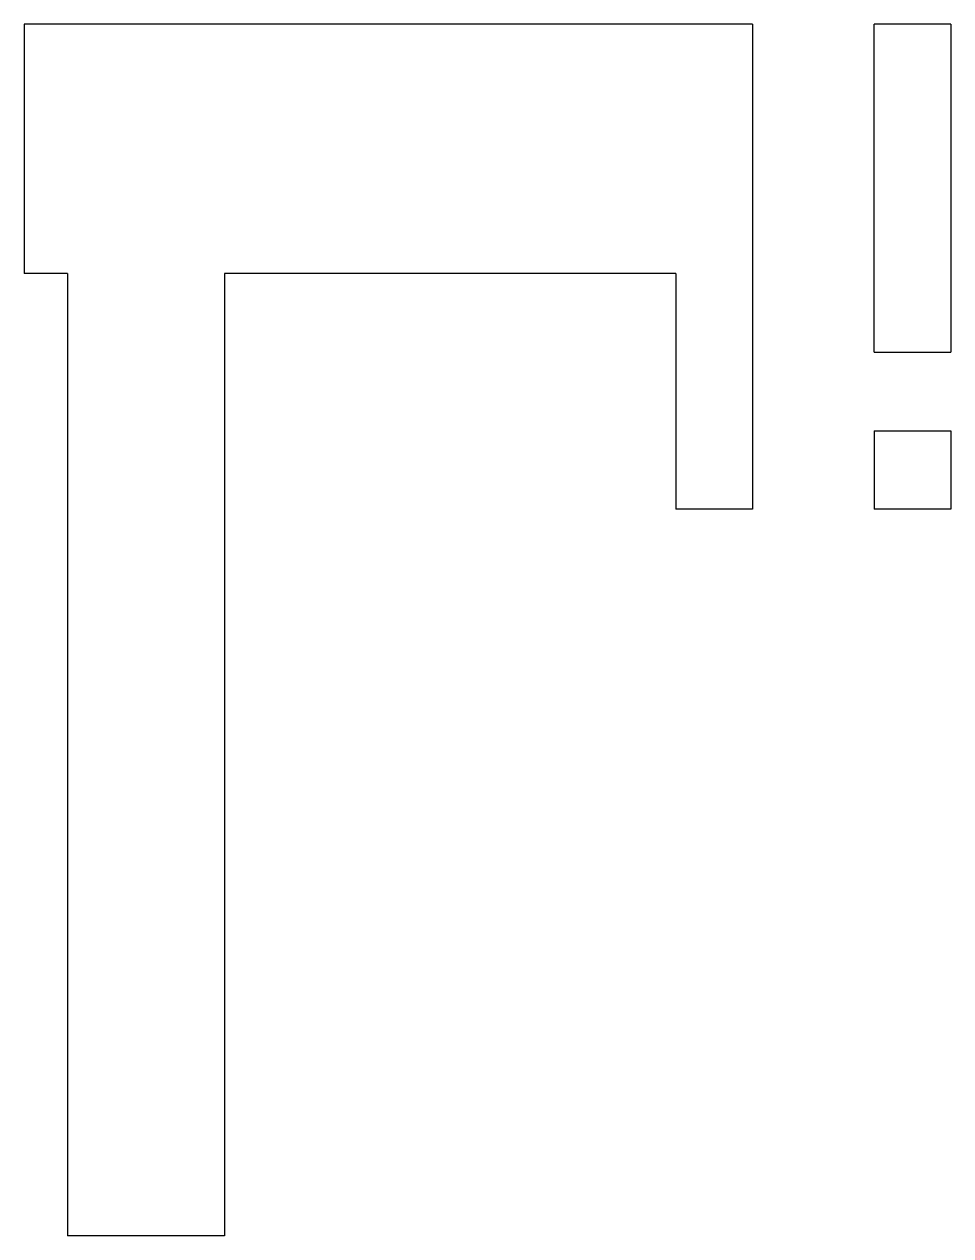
# Model space of a CAD drawing. Header units: millimetres. Extents: x 0 to 23.6, y 0 to 30.9.
import ezdxf

# ---------------------------------------------------------------- set-up
doc = ezdxf.new("R2010")
doc.units = ezdxf.units.MM

msp = doc.modelspace()

# ---------------------------------------------------------------- linework, layer by layer
for p, q in [((18.55, 30.85, 3), (0, 30.85, 3)), ((0, 30.85, 3), (0, 24.5, 3)), ((18.55, 30.85, 3), (18.55, 18.5, 3)), ((21.65, 22.5, 3), (21.65, 30.85, 3)), ((23.6, 30.85, 3), (21.65, 30.85, 3)), ((23.6, 30.85, 3), (23.6, 22.5, 3)), ((1.1, 24.5, 3), (0, 24.5, 3)), ((1.1, 24.5, 3), (1.1, 0, 3)), ((5.1, 24.5, 3), (5.1, 0, 3)), ((16.6, 24.5, 3), (5.1, 24.5, 3)), ((16.6, 24.5, 3), (16.6, 18.5, 3)), ((21.65, 22.5, 3), (23.6, 22.5, 3)), ((21.65, 20.5, 3), (23.6, 20.5, 3)), ((21.65, 20.5, 3), (21.65, 18.5, 3)), ((23.6, 20.5, 3), (23.6, 18.5, 3)), ((18.55, 18.5, 3), (16.6, 18.5, 3)), ((23.6, 18.5, 3), (21.65, 18.5, 3)), ((5.1, 0, 3), (1.1, 0, 3))]:
    msp.add_line(p, q)

doc.saveas('drawing.dxf')
